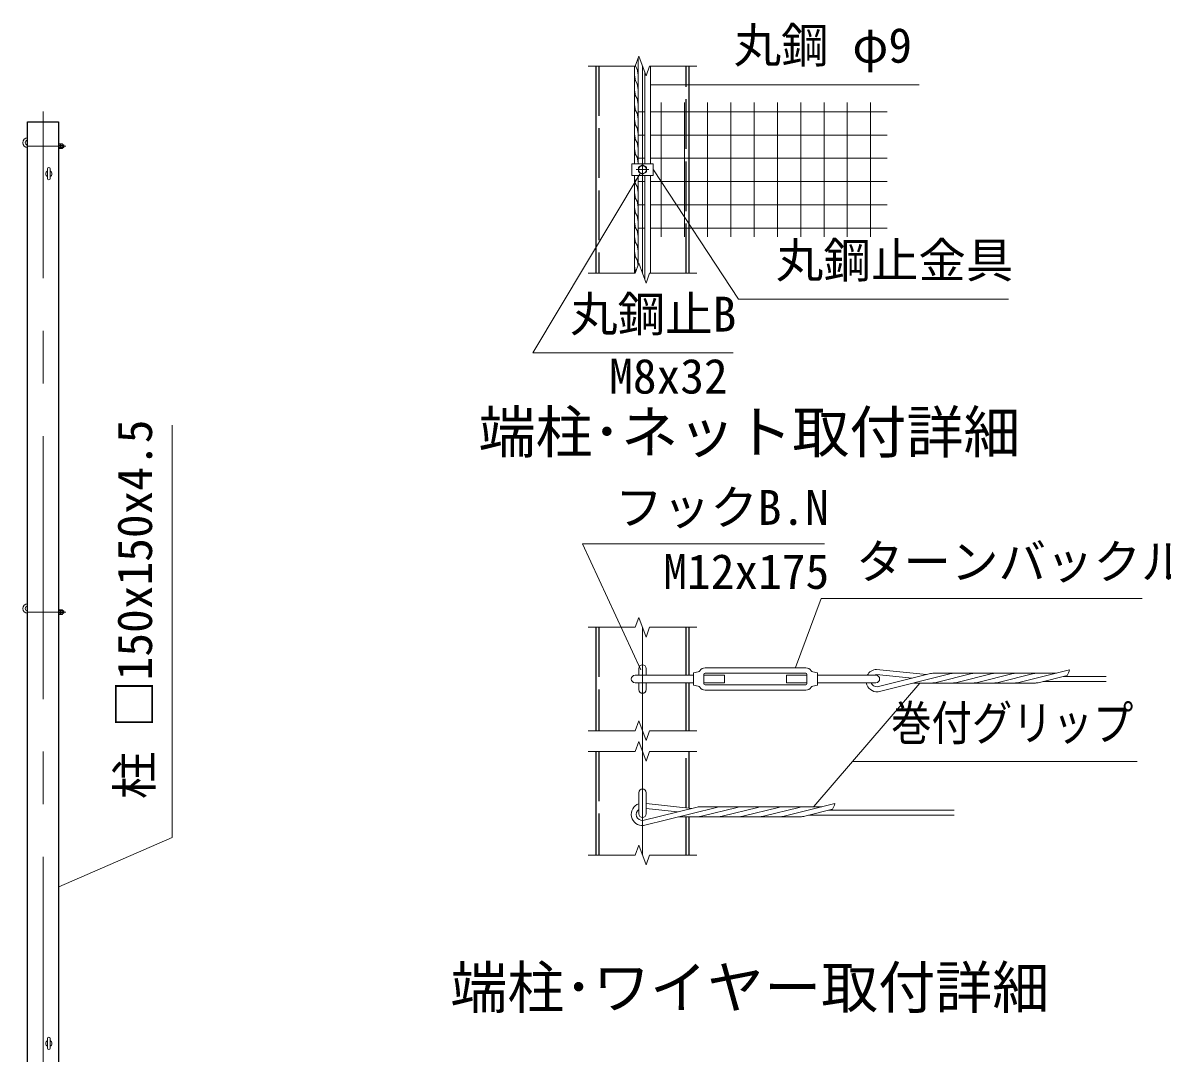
# Model space of a CAD drawing. Units: millimetres, scale not verified. Extents: x -14700 to 14700, y -10395 to 10395.
# Drawn here: x 4077 to 9583, y 1045 to 6022 of the extents above; entities that cross this region are included whole.
import ezdxf
from ezdxf.enums import TextEntityAlignment as Align

# ---------------------------------------------------------------- set-up
doc = ezdxf.new("R2010")
doc.units = ezdxf.units.MM
doc.header["$LTSCALE"] = 40
doc.linetypes.add('DASHED', pattern=[7.5, 6, -1.5])
doc.linetypes.add('USER1', pattern=[50.8, 31.75, -6.35, 6.35, -6.35])
for name, color, linetype, lineweight in [('0-0_D-TTL-TXT', 7, 'Continuous', 13), ('0-1_D-STR1', 1, 'Continuous', 25), ('0-2_D-BMK', 2, 'USER1', 13), ('0-3_D-STR3', 3, 'Continuous', 13), ('0-7_D-STR-DIM', 7, 'Continuous', 13), ('0-A_D-STR-TXT', 7, 'Continuous', 13), ('0-B_D-STR2', 7, 'Continuous', 13)]:
    doc.layers.add(name, color=color, linetype=linetype, lineweight=lineweight)
doc.styles.add('ＭＳ ゴシック', font='')
doc.styles.get('ＭＳ ゴシック').set_extended_font_data('MS Gothic')

msp = doc.modelspace()

# ---------------------------------------------------------------- linework, layer by layer
at = {"layer": '0-1_D-STR1'}
for p, q in [((6846.42, 5812.4), (6846.42, 4812.4)), ((7296.42, 4812.4), (7296.42, 5812.4)), ((6846.42, 3102.28), (6846.42, 2602.28)), ((7296.42, 2870.28), (7296.42, 3102.28)), ((7296.42, 2602.28), (7296.42, 2834.28)), ((6846.42, 2502.28), (6846.42, 2002.28)), ((7296.42, 2229.09), (7296.42, 2502.28)), ((7296.42, 2002.28), (7296.42, 2187.29))]:
    msp.add_line(p, q, dxfattribs=at)
at = {"layer": '0-1_D-STR1', "linetype": 'DASHED'}
for p, q in [((6859.92, 5812.4), (6859.92, 4812.4)), ((7282.92, 4812.4), (7282.92, 5812.4)), ((6859.92, 3102.28), (6859.92, 2602.28)), ((7282.92, 2870.28), (7282.92, 3102.28)), ((7282.92, 2602.28), (7282.92, 2834.28)), ((6859.92, 2502.28), (6859.92, 2002.28)), ((7282.92, 2230.49), (7282.92, 2502.28)), ((7282.92, 2002.28), (7282.92, 2187.29))]:
    msp.add_line(p, q, dxfattribs=at)
at = {"layer": '0-1_D-STR1'}
msp.add_lwpolyline([(4099.8, 5542.52), (4249.8, 5542.52), (4249.8, -1257.48), (4099.8, -1257.48)], close=True, dxfattribs=at)
at = {"layer": '0-2_D-BMK'}
for p, q in [((7071.42, 4812.4), (7071.42, 5812.4)), ((4174.8, -1308.48), (4174.8, 5593.52)), ((4099.8, 5425.52), (4284.8, 5425.52)), ((7041.42, 5312.4), (7101.42, 5312.4)), ((4099.8, 3175.52), (4284.8, 3175.52)), ((7071.42, 2002.28), (7071.42, 3102.28))]:
    msp.add_line(p, q, dxfattribs=at)
at = {"layer": '0-3_D-STR3'}
for p, q in [((7050.42, 5340.9), (7050.42, 5849.84)), ((7032.42, 5340.9), (7032.42, 5812.4)), ((7110.42, 5340.9), (7110.42, 5812.4)), ((7083.42, 5340.9), (7083.42, 5779.43)), ((4249.8, 5436.47), (4249.8, 5414.57)), ((4249.8, 5436.47), (4259, 5436.47)), ((4249.8, 5431), (4259, 5431)), ((4249.8, 5420.05), (4259, 5420.05)), ((4249.8, 5414.57), (4259, 5414.57)), ((4259.8, 5436.47), (4259.8, 5414.57)), ((4259.8, 5436.47), (4269, 5436.47)), ((4259.8, 5434.14), (4259.8, 5416.91)), ((4259.8, 5431), (4269, 5431)), ((4259.8, 5420.05), (4269, 5420.05)), ((4259.8, 5414.57), (4269, 5414.57)), ((4269.8, 5434.14), (4269.8, 5416.91)), ((4269.8, 5431.52), (4273.85, 5431.52)), ((4269.8, 5430.57), (4274.8, 5430.57)), ((4269.8, 5419.52), (4273.85, 5419.52)), ((4274.8, 5430.57), (4273.85, 5431.52)), ((4273.85, 5431.52), (4273.85, 5419.52)), ((4274.8, 5430.57), (4274.8, 5420.47)), ((4196.55, 5268.77), (4196.55, 5316.27)), ((4209.05, 5268.77), (4209.05, 5316.27)), ((7019.82, 5340.9), (7123.02, 5340.9)), ((7019.82, 5340.9), (7019.82, 5283.9)), ((7051.92, 5323.65), (7071.42, 5334.91)), ((7051.92, 5301.14), (7051.92, 5323.65)), ((7071.42, 5289.88), (7051.92, 5301.14)), ((7071.42, 5334.91), (7090.92, 5323.65)), ((7090.92, 5301.14), (7071.42, 5289.88)), ((7090.92, 5323.65), (7090.92, 5301.14)), ((7123.02, 5340.9), (7123.02, 5283.9)), ((7019.82, 5283.9), (7123.02, 5283.9)), ((7032.42, 4812.4), (7032.42, 5283.9)), ((7050.42, 4849.84), (7050.42, 5283.9)), ((7083.42, 4779.43), (7083.42, 5283.9)), ((7110.42, 4812.4), (7110.42, 5283.9)), ((4249.8, 3186.47), (4249.8, 3164.57)), ((4249.8, 3186.47), (4259, 3186.47)), ((4249.8, 3181), (4259, 3181)), ((4249.8, 3170.05), (4259, 3170.05)), ((4249.8, 3164.57), (4259, 3164.57)), ((4259.8, 3186.47), (4259.8, 3164.57)), ((4259.8, 3186.47), (4269, 3186.47)), ((4259.8, 3184.14), (4259.8, 3166.91)), ((4259.8, 3181), (4269, 3181)), ((4259.8, 3170.05), (4269, 3170.05)), ((4259.8, 3164.57), (4269, 3164.57)), ((4269.8, 3184.14), (4269.8, 3166.91)), ((4269.8, 3181.52), (4273.85, 3181.52)), ((4269.8, 3180.57), (4274.8, 3180.57)), ((4269.8, 3169.52), (4273.85, 3169.52)), ((4274.8, 3180.57), (4273.85, 3181.52)), ((4273.85, 3181.52), (4273.85, 3169.52)), ((4274.8, 3180.57), (4274.8, 3170.47)), ((7035.42, 2870.28), (7317.41, 2870.28)), ((7053.42, 2903.28), (7053.42, 2870.28)), ((7089.42, 2903.28), (7089.42, 2870.28)), ((7317.41, 2882.28), (7340.81, 2887.3)), ((7317.41, 2822.28), (7317.41, 2882.28)), ((7368.41, 2829.78), (7368.41, 2874.78)), ((7368.41, 2870.28), (7467.41, 2870.28)), ((7374.41, 2906.28), (7860.41, 2906.28)), ((7374.41, 2880.78), (7860.41, 2880.78)), ((7767.41, 2834.28), (7767.41, 2870.28)), ((7767.41, 2870.28), (7866.41, 2870.28)), ((7866.41, 2829.78), (7866.41, 2874.78)), ((7917.41, 2870.28), (8199.41, 2870.28)), ((8202, 2874.35), (8375.02, 2856.39)), ((8202.64, 2898.41), (8443.62, 2873.4)), ((8206.19, 2814.53), (8463.19, 2878.25)), ((8209.92, 2790.73), (8562.91, 2878.25)), ((9072.17, 2880.9), (8484.85, 2880.9)), ((8490.86, 2835.66), (8662.63, 2878.25)), ((8590.58, 2835.66), (8762.34, 2878.25)), ((8690.3, 2835.66), (8862.07, 2878.25)), ((8790.02, 2835.66), (8961.79, 2878.25)), ((8889.74, 2835.66), (9135.19, 2896.53)), ((8989.45, 2835.66), (9123.5, 2868.9)), ((9104.87, 2864.28), (9311.42, 2864.28)), ((7035.42, 2834.28), (7317.41, 2834.28)), ((7053.42, 2834.28), (7053.42, 2801.28)), ((7089.42, 2834.28), (7089.42, 2801.28)), ((7317.41, 2822.28), (7340.81, 2817.27)), ((7374.41, 2823.78), (7860.41, 2823.78)), ((7767.41, 2834.28), (7866.41, 2834.28)), ((7917.41, 2822.28), (7894.01, 2817.27)), ((7917.41, 2834.28), (8199.41, 2834.28)), ((8970.61, 2833.02), (8380.47, 2833.02)), ((9008.09, 2840.28), (9311.42, 2840.28)), ((7374.41, 2798.28), (7860.41, 2798.28)), ((7053.42, 2303.28), (7053.42, 2201.28)), ((7089.42, 2303.28), (7089.42, 2201.28)), ((7072.56, 2168.81), (7329.56, 2232.53)), ((7076.29, 2145), (7429.28, 2232.53)), ((7089.42, 2250.57), (7309.99, 2227.68)), ((7089.42, 2226.44), (7241.39, 2210.67)), ((7938.54, 2235.18), (7351.22, 2235.18)), ((7357.23, 2189.94), (7529, 2232.53)), ((7456.95, 2189.94), (7628.71, 2232.53)), ((7556.67, 2189.94), (7728.44, 2232.53)), ((7656.39, 2189.94), (7828.16, 2232.53)), ((7756.11, 2189.94), (8001.56, 2250.8)), ((7855.83, 2189.94), (7989.87, 2223.18)), ((7971.24, 2218.56), (8577.79, 2218.56)), ((7836.98, 2187.29), (7246.84, 2187.29)), ((7874.46, 2194.56), (8577.79, 2194.56)), ((4196.55, 1068.77), (4196.55, 1116.27)), ((4209.05, 1068.77), (4209.05, 1116.27))]:
    msp.add_line(p, q, dxfattribs=at)
for points in [[(7037.54, 5814.45), (7038.14, 5811.47), (7045.7, 5798.22), (7050.42, 5770.89)], [(7032.42, 5769), (7038.14, 5740.54), (7045.7, 5727.29), (7050.42, 5699.96)], [(7032.42, 5698.07), (7038.14, 5669.61), (7045.7, 5656.36), (7050.42, 5629.04)], [(7032.42, 5627.14), (7038.14, 5598.68), (7045.7, 5585.43), (7050.42, 5558.11)], [(7032.42, 5556.21), (7038.14, 5527.75), (7045.7, 5514.5), (7050.42, 5487.18)], [(7032.42, 5485.28), (7038.14, 5456.82), (7045.7, 5443.58), (7050.42, 5416.25)], [(4269.8, 5420.47), (4274.8, 5420.47), (4273.85, 5419.52)], [(7032.42, 5414.35), (7038.14, 5385.89), (7045.7, 5372.65), (7050.42, 5345.32)], [(7032.42, 5272.5), (7038.14, 5244.04), (7045.7, 5230.79), (7050.42, 5203.46)], [(7032.42, 5201.57), (7038.14, 5173.11), (7045.7, 5159.86), (7050.42, 5132.53)], [(7032.42, 5130.64), (7038.14, 5102.18), (7045.7, 5088.93), (7050.42, 5061.61)], [(7032.42, 5059.71), (7038.14, 5031.25), (7045.7, 5018), (7050.42, 4990.68)], [(7032.42, 4988.78), (7038.14, 4960.32), (7045.7, 4947.07), (7050.42, 4919.75)], [(7032.42, 4917.85), (7038.14, 4889.39), (7045.7, 4876.15), (7050.42, 4848.82)], [(7032.42, 4846.92), (7038.14, 4818.46), (7038.66, 4817.55)], [(4269.8, 3170.47), (4274.8, 3170.47), (4273.85, 3169.52)], [(7368.41, 2834.28), (7467.41, 2834.28), (7467.41, 2870.28)], [(7917.41, 2822.28), (7917.41, 2882.28), (7894.01, 2887.3)]]:
    msp.add_lwpolyline(points, dxfattribs=at)
msp.add_circle((7071.42, 5312.4), 18.75, dxfattribs=at)
for centre, radius, start, end in [((4099.8, 5442.52), 23, 90, 270), ((4099.8, 5442.52), 11, 90, 270), ((4240.66, 5425.52), 19.14, 343.37369, 16.62631), ((4254.82, 5433.73), 5, 326.78843, 33.21157), ((4254.82, 5417.31), 5, 326.78843, 33.21157), ((4250.66, 5425.52), 19.14, 343.37369, 16.62631), ((4264.82, 5433.73), 5, 326.78843, 33.21157), ((4264.82, 5417.31), 5, 326.78843, 33.21157), ((4202.8, 5292.52), 15, 114.62432, 245.37568), ((4202.8, 5316.27), 6.25, 0, 180), ((4202.8, 5292.52), 15, 294.62432, 65.37568), ((4202.8, 5268.77), 6.25, 180, 0), ((4099.8, 3192.52), 23, 90, 270), ((4099.8, 3192.52), 11, 90, 270), ((4240.66, 3175.52), 19.14, 343.37369, 16.62631), ((4254.82, 3183.73), 5, 326.78843, 33.21157), ((4254.82, 3167.31), 5, 326.78843, 33.21157), ((4250.66, 3175.52), 19.14, 343.37369, 16.62631), ((4264.82, 3183.73), 5, 326.78843, 33.21157), ((4264.82, 3167.31), 5, 326.78843, 33.21157), ((7071.42, 2903.28), 18, 0, 180), ((7035.42, 2852.28), 18, 90, 270), ((7338.3, 2899.03), 12, 282.09925, 326.11888), ((7374.41, 2874.78), 31.5, 90, 146.11888), ((7374.41, 2874.78), 6, 90, 180), ((7860.41, 2874.78), 31.5, 33.88112, 90), ((7860.41, 2874.78), 6, 0, 90), ((7896.52, 2899.03), 12, 213.88112, 257.90075), ((8205.05, 2844.51), 54, 92.82496, 151.48944), ((8205.05, 2844.51), 30, 95.82544, 120.77566), ((8199.41, 2852.28), 18, 270, 90), ((8484.85, 2790.9), 90, 90, 103.92636), ((8584.57, 2790.9), 90, 90, 103.92636), ((8684.29, 2790.9), 90, 90, 103.92636), ((8784.01, 2790.9), 90, 90, 103.92636), ((8883.73, 2790.9), 90, 90, 103.92636), ((8983.44, 2790.9), 90, 90, 103.92636), ((8933.39, 2965.67), 213.32, 333.02173, 341.08588), ((7338.3, 2805.53), 12, 33.88112, 77.90075), ((7374.41, 2829.78), 31.5, 213.88112, 270), ((7374.41, 2829.78), 6, 180, 270), ((7860.41, 2829.78), 6, 270, 0), ((7860.41, 2829.78), 31.5, 270, 326.11888), ((7896.52, 2805.53), 12, 102.09925, 146.11888), ((8205.05, 2844.51), 54, 191.63319, 275.17572), ((8205.05, 2844.51), 30, 199.92759, 272.18972), ((8469.2, 2923.02), 90, 270, 283.92645), ((8568.92, 2923.02), 90, 270, 283.92645), ((8668.64, 2923.02), 90, 270, 283.92645), ((8768.36, 2923.02), 90, 270, 283.92645), ((8868.08, 2923.02), 90, 270, 283.92645), ((8967.79, 2923.02), 90, 270, 283.92645), ((7071.42, 2801.28), 18, 180, 0), ((7071.42, 2303.28), 18, 0, 180), ((7071.42, 2198.78), 54, 109.47138, 275.17572), ((7071.42, 2198.78), 30, 126.87024, 272.18972), ((7351.22, 2145.17), 90, 90, 103.92636), ((7450.94, 2145.17), 90, 90, 103.92636), ((7550.66, 2145.17), 90, 90, 103.92636), ((7650.38, 2145.17), 90, 90, 103.92636), ((7750.1, 2145.17), 90, 90, 103.92636), ((7849.81, 2145.17), 90, 90, 103.92636), ((7799.76, 2319.95), 213.32, 333.02173, 341.08588), ((7071.42, 2201.28), 18, 180, 0), ((7335.57, 2277.29), 90, 270, 283.92645), ((7435.29, 2277.29), 90, 270, 283.92645), ((7535.01, 2277.29), 90, 270, 283.92645), ((7634.73, 2277.29), 90, 270, 283.92645), ((7734.45, 2277.29), 90, 270, 283.92645), ((7834.17, 2277.29), 90, 270, 283.92645), ((4202.8, 1092.52), 15, 114.62432, 245.37568), ((4202.8, 1116.27), 6.25, 0, 180), ((4202.8, 1092.52), 15, 294.62432, 65.37568), ((4202.8, 1068.77), 6.25, 180, 0)]:
    msp.add_arc(centre, radius, start, end, dxfattribs=at)
at = {"layer": '0-7_D-STR-DIM'}
for p, q in [((7054.1, 5859.97), (7036.79, 5812.4)), ((7088.73, 5764.82), (7054.1, 5859.97)), ((6808.92, 5812.4), (7036.79, 5812.4)), ((7106.05, 5812.4), (7088.73, 5764.82)), ((7106.05, 5812.4), (7333.92, 5812.4)), ((7054.1, 4859.97), (7036.79, 4812.4)), ((7088.73, 4764.82), (7054.1, 4859.97)), ((6808.92, 4812.4), (7036.79, 4812.4)), ((7106.05, 4812.4), (7088.73, 4764.82)), ((7106.05, 4812.4), (7333.92, 4812.4)), ((7054.1, 3149.86), (7036.79, 3102.28)), ((7088.73, 3054.71), (7054.1, 3149.86)), ((6808.92, 3102.28), (7036.79, 3102.28)), ((7106.05, 3102.28), (7088.73, 3054.71)), ((7106.05, 3102.28), (7333.92, 3102.28)), ((7054.1, 2649.86), (7036.79, 2602.28)), ((7088.73, 2554.71), (7054.1, 2649.86)), ((6808.92, 2602.28), (7036.79, 2602.28)), ((7106.05, 2602.28), (7088.73, 2554.71)), ((7106.05, 2602.28), (7333.92, 2602.28)), ((7054.1, 2549.86), (7036.79, 2502.28)), ((7088.73, 2454.71), (7054.1, 2549.86)), ((6808.92, 2502.28), (7036.79, 2502.28)), ((7106.05, 2502.28), (7088.73, 2454.71)), ((7106.05, 2502.28), (7333.92, 2502.28)), ((7054.1, 2049.86), (7036.79, 2002.28)), ((7088.73, 1954.71), (7054.1, 2049.86)), ((6808.92, 2002.28), (7036.79, 2002.28)), ((7106.05, 2002.28), (7088.73, 1954.71)), ((7106.05, 2002.28), (7333.92, 2002.28))]:
    msp.add_line(p, q, dxfattribs=at)
at = {"layer": '0-A_D-STR-TXT'}
for p, q in [((8408.25, 5721.78), (7112.42, 5721.78)), ((8086.54, 2454.66), (7898.65, 2236.69))]:
    msp.add_line(p, q, dxfattribs=at)
for points in [[(7509.67, 4426.92), (6540.83, 4426.92), (7060.64, 5293.79)], [(8839.65, 4686.46), (7535.02, 4686.46), (7124.12, 5310.73)], [(4799.44, 4078.27), (4799.44, 2086.97), (4251.63, 1848.6)], [(7951.71, 3504.61), (6782.1, 3504.61), (7062.84, 2897.02)], [(9486.26, 3241.13), (7934.68, 3241.13), (7811.54, 2908.16)], [(9461.35, 2454.66), (8086.54, 2454.66), (8411.4, 2831.5)]]:
    msp.add_lwpolyline(points, dxfattribs=at)
at = {"layer": '0-B_D-STR2'}
for p, q in [((7161.29, 4987.9), (7161.29, 5636.9)), ((7273.79, 4987.9), (7273.79, 5636.9)), ((7386.29, 4987.9), (7386.29, 5636.9)), ((7498.79, 4987.9), (7498.79, 5636.9)), ((7611.29, 4987.9), (7611.29, 5636.9)), ((7723.79, 4987.9), (7723.79, 5636.9)), ((7836.29, 4987.9), (7836.29, 5636.9)), ((7948.79, 4987.9), (7948.79, 5636.9)), ((8061.29, 4987.9), (8061.29, 5636.9)), ((8173.79, 4987.9), (8173.79, 5636.9)), ((7050.42, 5592.16), (7083.42, 5592.16)), ((7110.42, 5592.16), (8254.33, 5592.16)), ((7050.42, 5479.66), (7083.42, 5479.66)), ((7110.42, 5479.66), (8254.33, 5479.66)), ((7050.42, 5367.16), (7083.42, 5367.16)), ((7110.42, 5367.16), (8254.33, 5367.16)), ((7050.42, 5254.66), (7083.42, 5254.66)), ((7110.42, 5254.66), (8254.33, 5254.66)), ((7050.42, 5142.16), (7083.42, 5142.16)), ((7110.42, 5142.16), (8254.33, 5142.16)), ((7050.42, 5029.66), (7083.42, 5029.66)), ((7110.42, 5029.66), (8254.33, 5029.66))]:
    msp.add_line(p, q, dxfattribs=at)

# ---------------------------------------------------------------- texts
at = {"layer": '0-0_D-TTL-TXT', "style": 'ＭＳ ゴシック'}
for s, p in [('端柱･ネット取付詳細', (6279.06, 3883.32)), ('端柱･ワイヤー取付詳細', (6142.62, 1201.04))]:
    msp.add_text(s, height=202.1, dxfattribs=at).set_placement(p, align=Align.BOTTOM_LEFT)
at = {"layer": '0-A_D-STR-TXT', "style": 'ＭＳ ゴシック'}
for s, p in [('丸鋼 φ9', (7511.93, 5778.27)), ('丸鋼止金具', (7715.92, 4739.84)), ('丸鋼止B', (6721.73, 4479.85)), ('M8x32', (6910.58, 4180.38)), ('フックB.N', (6939.91, 3546.44)), ('ターンバックル', (8103.14, 3284.73)), ('M12x175', (7172.31, 3237.19))]:
    msp.add_text(s, height=168.3, dxfattribs=at).set_placement(p, align=Align.BOTTOM_LEFT)
msp.add_text('柱 □150x150x4.5', height=168.3, rotation=90, dxfattribs=at).set_placement((4751.84, 2272.31), align=Align.BOTTOM_LEFT)
at = {"layer": '0-A_D-STR-TXT', "style": 'ＭＳ ゴシック', "width": 0.85}
msp.add_text('巻付グリップ', height=168.3, dxfattribs=at).set_placement((8272.77, 2505.37), align=Align.BOTTOM_LEFT)

doc.saveas('drawing.dxf')
